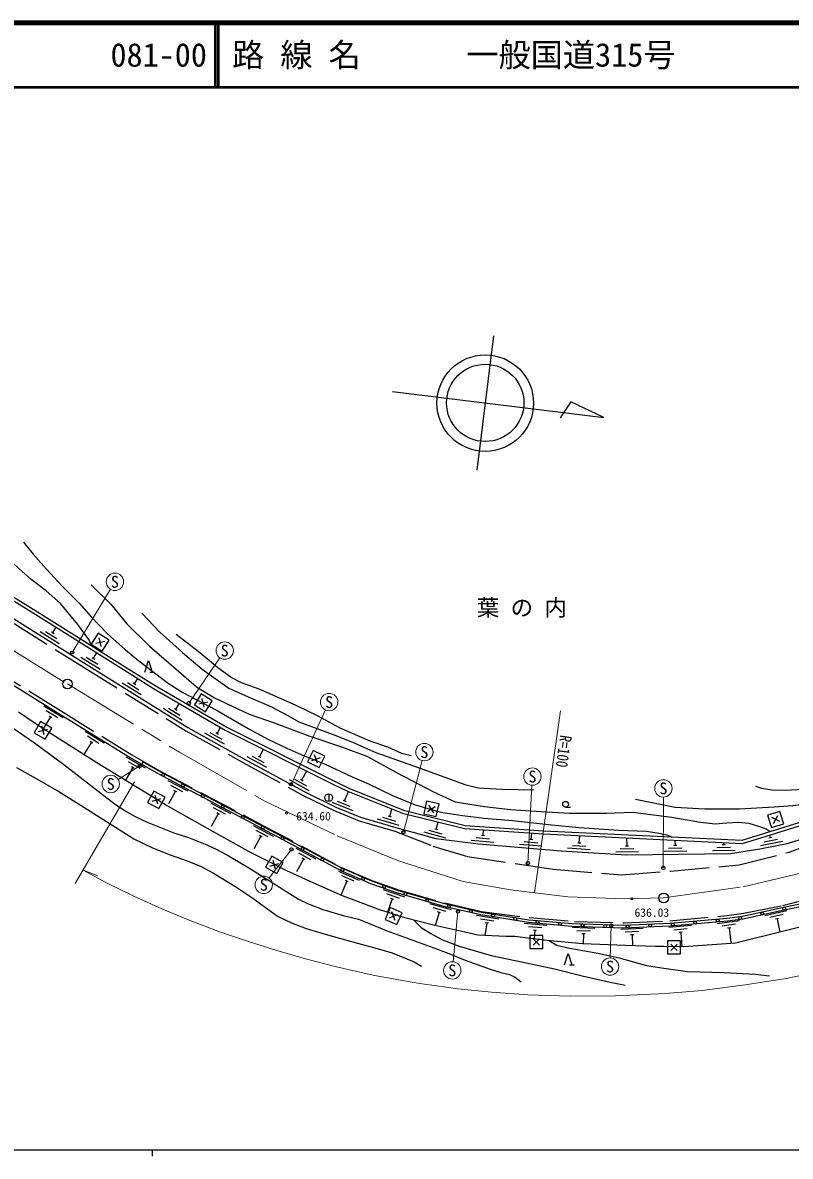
# Model space of a CAD drawing. Units: millimetres, scale not verified. Extents: x 40000 to 680000, y 20000 to 380000.
# Drawn here: x 147890 to 267032, y 204000 to 380000 of the extents above; entities that cross this region are included whole.
import ezdxf
from ezdxf.enums import TextEntityAlignment as Align

# ---------------------------------------------------------------- set-up
doc = ezdxf.new("R2010")
doc.units = ezdxf.units.MM
doc.header["$LTSCALE"] = 1000
doc.linetypes.add('CHAIN', pattern=[18.5, 12, -1.5, 3.5, -1.5])
doc.linetypes.add('DASHED', pattern=[7.5, 6, -1.5])
for name, color, linetype, lineweight in [('M-BGD', 7, 'Continuous', 25), ('M-BMK', 2, 'CHAIN', 13), ('M-BMK-HTXT', 7, 'Continuous', 13), ('M-BMK-SRVR', 3, 'Continuous', 25), ('M-STR-HTXT', 7, 'Continuous', 13), ('M-STR-STRC', 7, 'Continuous', 25), ('M-TTL', 2, 'Continuous', 140), ('M-TTL-BAND', 7, 'Continuous', 25), ('M-TTL-LINE', 7, 'Continuous', 50)]:
    doc.layers.add(name, color=color, linetype=linetype, lineweight=lineweight)
doc.layers.add('M-TTL-TXT', color=7, linetype='Continuous')
doc.styles.add('ＭＳ ゴシック', font='')
doc.styles.get('ＭＳ ゴシック').set_extended_font_data('MS Gothic')

msp = doc.modelspace()

# ---------------------------------------------------------------- linework, layer by layer
at = {"layer": 'M-BGD'}
for p, q in [((150588, 285479), (153552, 283618)), ((151420, 285488), (153198, 284371)), ((152341, 285441), (152756, 285180)), ((152548, 285311), (153076, 286152)), ((159232, 283681), (160615, 283976)), ((160071, 283137), (159776, 284520)), ((158897, 281326), (159420, 282168)), ((156936, 281485), (159909, 279639)), ((157768, 281498), (159552, 280390)), ((158689, 281456), (159105, 281197)), ((165268, 277369), (165771, 278179)), ((167617, 279189), (168369, 279189)), ((163307, 277528), (166280, 275682)), ((164139, 277541), (165923, 276433)), ((165060, 277499), (165476, 277240)), ((175229, 274245), (176605, 274573)), ((176081, 273721), (175753, 275097)), ((154168, 272074), (151191, 273913)), ((153336, 272059), (151550, 273163)), ((169678, 273571), (172651, 271724)), ((170510, 273584), (172294, 272476)), ((171431, 273542), (171848, 273283)), ((171639, 273412), (172207, 274326)), ((152207, 272228), (151067, 270383)), ((152415, 272099), (151998, 272357)), ((150355, 269938), (151722, 270299)), ((151219, 269435), (150858, 270802)), ((160541, 268120), (157567, 269965)), ((176113, 269723), (179171, 268021)), ((176944, 269776), (178779, 268754)), ((177866, 269777), (178294, 269539)), ((178080, 269658), (178608, 270606)), ((158580, 268278), (157402, 266378)), ((159709, 268107), (157925, 269213)), ((158788, 268148), (158372, 268407)), ((166962, 264245), (163931, 265995)), ((182664, 266071), (185736, 264394)), ((183494, 266131), (185337, 265124)), ((184416, 266140), (184846, 265905)), ((184631, 266022), (185272, 267196)), ((192766, 265456), (194104, 265913)), ((193664, 265015), (193207, 266354)), ((164996, 264341), (163865, 262383)), ((166131, 264205), (164312, 265256)), ((165208, 264218), (164784, 264463)), ((173558, 260678), (170465, 262316)), ((189247, 262477), (192319, 260800)), ((190077, 262537), (191920, 261530)), ((190999, 262546), (191429, 262311)), ((191214, 262429), (191975, 263823)), ((171591, 260702), (170538, 258713)), ((172729, 260608), (170873, 261591)), ((171807, 260587), (171374, 260817)), ((197853, 259180), (198438, 260630)), ((167964, 259148), (169320, 259550)), ((168843, 258671), (168441, 260027)), ((180186, 257169), (177093, 258807)), ((195385, 260292), (195385, 259092)), ((195894, 258999), (199140, 257691)), ((196711, 259155), (198659, 258370)), ((197626, 259271), (198081, 259088)), ((178219, 257192), (177166, 255204)), ((179357, 257099), (177501, 258081)), ((178435, 257078), (178002, 257307)), ((204863, 256784), (205204, 257932)), ((210731, 257558), (211922, 258319)), ((211707, 257343), (210946, 258534)), ((232150, 258212), (232900, 258212)), ((186811, 253652), (183722, 255298)), ((202929, 256421), (206283, 255422)), ((203728, 256652), (205741, 256053)), ((204628, 256854), (205098, 256714)), ((212070, 254789), (212372, 255897)), ((265392, 255964), (264138, 256617)), ((264438, 255663), (265091, 256917)), ((184843, 253681), (183785, 251695)), ((185981, 253584), (184128, 254572)), ((185059, 253565), (184627, 253796)), ((210145, 254380), (213523, 253461)), ((210939, 254631), (212965, 254079)), ((211834, 254854), (212307, 254725)), ((218257, 253475), (220350, 253303)), ((219096, 253857), (219584, 253817)), ((219340, 253837), (219409, 254673)), ((226815, 253224), (226892, 254168)), ((234276, 252665), (234345, 253776)), ((263695, 253441), (264176, 253537)), ((263936, 253489), (263856, 253888)), ((193429, 250124), (190341, 251770)), ((217522, 253083), (221011, 252797)), ((224997, 252470), (228485, 252184)), ((225732, 252861), (227825, 252690)), ((226571, 253244), (227059, 253204)), ((232473, 251876), (235967, 251658)), ((233200, 252281), (235296, 252150)), ((234032, 252680), (234521, 252650)), ((240649, 251741), (242749, 251770)), ((241448, 252202), (241938, 252209)), ((241693, 252205), (241676, 253425)), ((248149, 251844), (250249, 251873)), ((248947, 252305), (249437, 252312)), ((249192, 252309), (249182, 253066)), ((255648, 251948), (257748, 251976)), ((256447, 252409), (256937, 252415)), ((256692, 252412), (256688, 252706)), ((262396, 252263), (265828, 252951)), ((262994, 252842), (265053, 253254)), ((187126, 248576), (186753, 249940)), ((191462, 250153), (190403, 248168)), ((192600, 250056), (190747, 251044)), ((191678, 250038), (191246, 250268)), ((239956, 251281), (243455, 251330)), ((247455, 251385), (250955, 251433)), ((254954, 251488), (258454, 251536)), ((186257, 249072), (187621, 249445)), ((200168, 246846), (196955, 248234)), ((198205, 246714), (197276, 244564)), ((199347, 246711), (197419, 247543)), ((198430, 246617), (197980, 246811)), ((207193, 244228), (203895, 245398)), ((206383, 244038), (204404, 244740)), ((205243, 243965), (204506, 241888)), ((205474, 243883), (205012, 244047)), ((214436, 242270), (211068, 243221)), ((204807, 241036), (206123, 241556)), ((205725, 240638), (205205, 241953)), ((213640, 242027), (211619, 242598)), ((212508, 241879), (211930, 239836)), ((212743, 241813), (212272, 241946)), ((221796, 240829), (218341, 241390)), ((266487, 242107), (263067, 241362)), ((265899, 241518), (263847, 241071)), ((221033, 240497), (218960, 240834)), ((219924, 240221), (219607, 238266)), ((220166, 240182), (219682, 240260)), ((229226, 239841), (225738, 240139)), ((228490, 239452), (226397, 239631)), ((236709, 239388), (233211, 239505)), ((244204, 239365), (240707, 239221)), ((251688, 239824), (248202, 239519)), ((259151, 240557), (255681, 240103)), ((258515, 240020), (256433, 239748)), ((257775, 239470), (257290, 239406)), ((257533, 239438), (257824, 237207)), ((265208, 240907), (264730, 240803)), ((264969, 240855), (265420, 238788)), ((228098, 236772), (227098, 237772)), ((227098, 236772), (228098, 237772)), ((227649, 239072), (227161, 239114)), ((227405, 239093), (227290, 237748)), ((235995, 238961), (233896, 239032)), ((235175, 238539), (234685, 238555)), ((234930, 238547), (234878, 236995)), ((243523, 238886), (241425, 238800)), ((242737, 238404), (242248, 238384)), ((242493, 238394), (242562, 236700)), ((251030, 239315), (248938, 239131)), ((250267, 238796), (249779, 238753)), ((250023, 238775), (250220, 236523)), ((249477, 235955), (248477, 236955)), ((248477, 235955), (249477, 236955)), ((232755, 233715), (233508, 233715))]:
    msp.add_line(p, q, dxfattribs=at)
for points in [[(74694, 334706), (89623, 326582), (117508, 308213), (149950, 288116), (164916, 278716), (168200, 276655), (179329, 270187), (196040, 261777), (198325, 260675), (206817, 257289), (216463, 254872), (228720, 254045), (259598, 252567), (279626, 258782), (299109, 268377), (300842, 268443), (302502, 269792), (306214, 272877), (315151, 281491), (318065, 285285), (322268, 291728), (323110, 293098), (330627, 308316)], [(74924, 335150), (89881, 327011), (117777, 308635), (150214, 288540), (165182, 279140), (168459, 277083), (179567, 270627), (196261, 262226), (198527, 261133), (206971, 257766), (216542, 255368), (228749, 254544), (259534, 253071), (279440, 259248), (298984, 268872), (300656, 268937), (302184, 270179), (305880, 273250), (314778, 281825), (317657, 285575), (321845, 291995), (322672, 293340), (330168, 308516)], [(72116, 332764), (89451, 322414), (105624, 312656), (129492, 298097), (140548, 291193), (157743, 280395), (173533, 270588), (182803, 265426), (191684, 260577), (196471, 258227), (200328, 256673), (205792, 255047), (212002, 253357), (218643, 252490), (231488, 251436), (241620, 250804), (257738, 251026), (262318, 251737), (266528, 252581), (277468, 255867), (282714, 257750), (287450, 260347), (292497, 263185), (299479, 268391)], [(158563, 283297), (158138, 284246), (156456, 286560), (153768, 289837), (151543, 291783), (149203, 293539), (147336, 295193), (145496, 296975), (143548, 299116), (141103, 301668), (136404, 306001), (135686, 306668)], [(147993, 299355), (149500, 297460), (151582, 295136), (154017, 292533), (156652, 289877), (158523, 287751), (161017, 285180), (163854, 282622), (165907, 280924), (170303, 277548), (172648, 276084), (178052, 273193), (182877, 270436), (186046, 268711), (188879, 267347), (191234, 266321), (194852, 264891), (199012, 262925), (201545, 261804), (205314, 260015), (208788, 258580), (212808, 257429), (216141, 256928), (219508, 256509), (223924, 256126), (226257, 255887), (229959, 255468), (234252, 255025), (240411, 254616), (244637, 254472), (246387, 254238), (247848, 253918), (248618, 253593)], [(158530, 292750), (161568, 289710), (164063, 286658), (167553, 283226), (172090, 279297), (174852, 276882), (177665, 275164), (183068, 272640), (186907, 271309), (192295, 269285), (197552, 267546), (201413, 266050), (205917, 263591), (211633, 260591), (215016, 259035), (219551, 258334), (223622, 257866), (228373, 257522), (232747, 257265), (238495, 257265), (242600, 257409), (245781, 257007), (248665, 256665), (253068, 255870), (255423, 255622), (257125, 255752), (258978, 255897), (260603, 255738), (262252, 255203), (263264, 254843), (263916, 254430)], [(166372, 288328), (169184, 285395), (172714, 282233), (175727, 279647), (177922, 278075), (179899, 276684), (182876, 275349), (186427, 273834), (189059, 272440), (190758, 271478), (196054, 269507), (199065, 268280), (202704, 266686), (210140, 264076), (216538, 261715), (218580, 261204), (222318, 261018), (227265, 260912)], [(208197, 266162), (206753, 266544), (204567, 267530), (201844, 268468), (197171, 270461), (193744, 272321), (190248, 274054), (184572, 276506), (181877, 277529), (180271, 278361), (178157, 279813), (176901, 280912), (175138, 282389), (171700, 285036)], [(166830, 279189), (167412, 280971), (167994, 279189)], [(142191, 279766), (153522, 272767), (164593, 265902), (168620, 263576), (184266, 255292), (197173, 248412), (201894, 246373), (206054, 244898), (213264, 242861), (218987, 241538), (226409, 240332), (233136, 239758), (241138, 239489), (248400, 239787), (257267, 240563), (259679, 240878), (266091, 242277), (269636, 243017)], [(273736, 240859), (258526, 237071), (250524, 236514), (247416, 236600), (246129, 236600), (241461, 236731), (234752, 237000), (229246, 237501), (224287, 238127), (222883, 238127), (218509, 238313), (216533, 238811), (211876, 239848), (207218, 241013), (203005, 242373), (199346, 243757), (197531, 244452), (193549, 246204), (188886, 248325), (185746, 249952), (183328, 251100), (177409, 254434), (170067, 258575), (159423, 265111), (152464, 269473), (149650, 271305), (147237, 272948)], [(144917, 271485), (149699, 268202), (154275, 264810), (158412, 261633), (161604, 259144), (162599, 258418), (163893, 257596), (165239, 256790), (167224, 255871), (171355, 254229), (173639, 253490), (176457, 252367), (177896, 251709), (179941, 250620), (183262, 248632), (187766, 245809), (190706, 243932), (192097, 243241), (194498, 242301), (197634, 241412), (200032, 240828), (201547, 240218), (204316, 239079), (207711, 237816), (211686, 236374), (214011, 235475), (216589, 234476), (220459, 233049), (222115, 232549), (223434, 232218), (224303, 231818), (225272, 231082)], [(261634, 261480), (262554, 261146), (264202, 260887), (266329, 260826), (268961, 261013), (272255, 261355), (275335, 261807), (278440, 262314), (281030, 262839), (282978, 263316), (285741, 264142), (289016, 265365), (293404, 267076), (296197, 268406), (298085, 269323), (298708, 269675), (301468, 271561), (302713, 272390), (303262, 272647), (303738, 272724), (304259, 272759), (305019, 272534)], [(146926, 264369), (150006, 262652), (153513, 260656), (157372, 258233), (162888, 254754), (165167, 253300), (168021, 251888), (170766, 250798), (173434, 249881), (175580, 249019), (177519, 247945), (180802, 245968), (183477, 244160), (187459, 241304), (189604, 240260), (191911, 239380), (195217, 238379), (199832, 237074), (202931, 236276), (205254, 235607), (208640, 234181), (209769, 233523)], [(166734, 265127), (168813, 263926), (184453, 255645), (197347, 248773), (202040, 246746), (206176, 245279), (213363, 243248), (219064, 241931), (226458, 240730), (233159, 240157), (241137, 239889), (248375, 240186), (257224, 240961), (259610, 241273), (266007, 242668), (269532, 243404)], [(242995, 259458), (249176, 258205), (253749, 257962), (259163, 257962), (264536, 258252), (267448, 258447), (272363, 259072), (276414, 259837), (278884, 260343), (280514, 260609), (281406, 260674), (282423, 260717)], [(208615, 240663), (209739, 239514), (211239, 238588), (213064, 237611), (215660, 236652), (220619, 235183), (225561, 234124), (230425, 233092), (234746, 232000), (239068, 231056), (241383, 230563)], [(229661, 237463), (230795, 236793), (232510, 236358), (237158, 235526), (240461, 234837), (244699, 233648), (247384, 233197), (251091, 232708), (256779, 232542), (261552, 232280), (263806, 232021)], [(231968, 233715), (232550, 235497), (233133, 233715)]]:
    msp.add_lwpolyline(points, dxfattribs=at)
at = {"layer": 'M-BGD', "linetype": 'DASHED'}
for points in [[(71655, 332340), (89143, 321900), (105313, 312143), (129177, 297587), (140230, 290685), (157425, 279886), (173228, 270071), (182513, 264900), (191408, 260044), (196227, 257679), (200129, 256106), (205627, 254470), (211548, 252164), (216906, 250542), (230235, 248594), (240833, 247693), (248466, 248282), (259079, 249242), (266851, 251229), (277656, 255297), (282961, 257201), (287741, 259822), (292825, 262681), (300538, 268432)], [(142454, 280191), (153785, 273192), (164850, 266331), (168862, 264014), (184500, 255733), (197390, 248863), (202077, 246839), (206206, 245374), (213388, 243345), (219083, 242029), (226556, 241058), (233545, 240451), (241222, 240250), (248330, 240546), (257202, 241376), (259742, 241755), (265888, 242941), (269425, 243887)]]:
    msp.add_lwpolyline(points, dxfattribs=at)
at = {"layer": 'M-BGD'}
for points in [[(158540, 283533), (160219, 282446), (161306, 284124), (159628, 285212)], [(174541, 274081), (176245, 273033), (177293, 274737), (175589, 275785)], [(149671, 269757), (151400, 268751), (152406, 270480), (150677, 271486)], [(192097, 265228), (193892, 264346), (194774, 266141), (192978, 267023)], [(167286, 258947), (169045, 257993), (169998, 259751), (168240, 260705)], [(210135, 257177), (212088, 256747), (212518, 258700), (210565, 259130)], [(264111, 255036), (266019, 255637), (265418, 257545), (263511, 256944)], [(185575, 248886), (187312, 247894), (188303, 249631), (186567, 250623)], [(204150, 240776), (205984, 239980), (206780, 241815), (204946, 242611)], [(226598, 236272), (228598, 236272), (228598, 238272), (226598, 238272)], [(247977, 235455), (249977, 235455), (249977, 237455), (247977, 237455)]]:
    msp.add_lwpolyline(points, close=True, dxfattribs=at)
for centre, radius in [((169672, 263217), 225), ((172765, 261579), 225), ((175858, 259942), 225), ((195385, 259692), 600), ((232150, 258662), 450), ((178951, 258304), 225), ((188837, 257267), 150), ((182044, 256666), 225), ((185136, 255026), 225), ((188225, 253380), 225), ((191314, 251734), 225), ((194402, 250087), 225), ((197501, 248461), 225), ((200714, 247074), 225), ((203979, 245819), 225), ((207303, 244727), 225), ((210671, 243775), 225), ((214048, 242859), 225), ((242456, 243992), 150), ((217458, 242071), 225), ((220893, 241406), 225), ((259234, 240997), 225), ((262660, 241708), 225), ((266079, 242453), 225), ((224347, 240845), 225), ((227815, 240388), 225), ((231302, 240090), 225), ((234795, 239877), 225), ((238293, 239760), 225), ((241790, 239691), 225), ((245287, 239835), 225), ((248783, 239996), 225), ((252270, 240301), 225), ((255757, 240606), 225)]:
    msp.add_circle(centre, radius, dxfattribs=at)
msp.add_arc((166621, 264932), 225, 59.99336, 239.99336, dxfattribs=at)
at = {"layer": 'M-BMK'}
msp.add_lwpolyline([(69644, 328948), (81010, 322550), (154840, 277339), (172209, 266737), (185453, 259160), (196716, 253748), (206208, 249898), (216232, 246683), (223592, 245369), (232489, 244292), (241282, 243963), (247374, 244115), (259694, 245843), (269069, 248058), (281138, 252367), (289871, 256602), (298467, 261795), (304020, 265999), (310586, 271781), (316875, 278157), (321653, 284071), (325090, 288985), (328765, 294677), (334408, 306662)], dxfattribs=at)
at = {"layer": 'M-BMK-SRVR'}
for p, q in [((220968, 331394), (218393, 310552)), ((205290, 322751), (238070, 318701)), ((232960, 321152), (231296, 318655)), ((238070, 318701), (232960, 321152))]:
    msp.add_line(p, q, dxfattribs=at)
for centre, radius in [((219675, 320931), 7500), ((219681, 320973), 6000), ((154840, 277339), 750), ((247374, 244115), 750)]:
    msp.add_circle(centre, radius, dxfattribs=at)
at = {"layer": 'M-STR-HTXT'}
for p, q in [((155570, 282199), (161504, 292036)), ((173709, 274398), (178484, 281403)), ((189538, 261749), (194892, 273295)), ((227330, 244916), (231356, 273167)), ((166065, 264607), (162699, 262514)), ((206985, 254324), (209894, 265446)), ((156034, 246331), (165235, 262133)), ((226303, 249523), (226938, 261611)), ((247308, 248777), (247328, 259775)), ((189602, 251647), (186140, 247216)), ((157263, 248441), (159557, 247565)), ((215449, 241992), (214694, 234206)), ((239249, 239822), (239095, 234808))]:
    msp.add_line(p, q, dxfattribs=at)
msp.add_lwpolyline([(157263, 248441), (160783, 246498), (165155, 244373), (169481, 242444), (173485, 240789), (178606, 238813), (182917, 237340), (187359, 235958), (191808, 234642), (196603, 233425), (202514, 232092), (206850, 231280), (209528, 230844), (215453, 229995), (220656, 229472), (226313, 229092), (232838, 228870), (239916, 228896), (247656, 229283), (253365, 229752), (260038, 230603), (266375, 231593), (273112, 232991)], dxfattribs=at)
for centre in [(162201, 293192), (179245, 282519), (195459, 274520), (210235, 266752), (227008, 262959), (161552, 261802), (247331, 261125), (185309, 246152), (214563, 232863), (239054, 233459)]:
    msp.add_circle(centre, 1350, dxfattribs=at)
at = {"layer": 'M-STR-STRC'}
for centre in [(155570, 282199), (173709, 274398), (166065, 264607), (189538, 261749), (206985, 254324), (189602, 251647), (226303, 249523), (247308, 248777), (215449, 241992), (239249, 239822)]:
    msp.add_circle(centre, 250, dxfattribs=at)
at = {"layer": 'M-TTL'}
msp.add_line((680000, 380000), (40000, 380000), dxfattribs=at)
at = {"layer": 'M-TTL-BAND'}
for p, q in [((40000, 205000), (579000, 205000)), ((168000, 205000), (168000, 204000))]:
    msp.add_line(p, q, dxfattribs=at)
at = {"layer": 'M-TTL-LINE'}
for p, q in [((177750, 380000), (177750, 370000)), ((178250, 380000), (178250, 370000)), ((40000, 370000), (680000, 370000))]:
    msp.add_line(p, q, dxfattribs=at)

# ---------------------------------------------------------------- texts
at = {"layer": 'M-BGD', "style": 'ＭＳ ゴシック'}
for s, p in [('634.60', (193032, 255752)), ('636.03', (245540, 240788))]:
    msp.add_text(s, height=1320, dxfattribs=at).set_placement(p, align=Align.BOTTOM_CENTER)
at = {"layer": 'M-BMK-HTXT', "style": 'ＭＳ ゴシック'}
msp.add_text('葉 の 内', height=2566, dxfattribs=at).set_placement((225369, 289186), align=Align.MIDDLE_CENTER)
at = {"layer": 'M-STR-HTXT', "style": 'ＭＳ ゴシック'}
for p in [(162201, 293192), (179245, 282519), (195459, 274520), (210235, 266752), (161552, 261802), (227008, 262959), (247331, 261125), (185309, 246152), (239054, 233459), (214563, 232863)]:
    msp.add_text('S', height=1833, dxfattribs=at).set_placement(p, align=Align.MIDDLE_CENTER)
at = {"layer": 'M-STR-HTXT', "style": 'ＭＳ ゴシック', "width": 0.8}
msp.add_text('R=100', height=1833, rotation=261.89, dxfattribs=at).set_placement((230425, 267078), align=Align.BOTTOM_CENTER)
at = {"layer": 'M-TTL-TXT', "style": 'ＭＳ ゴシック'}
for s, p in [('081-00', (161521, 375000)), ('路 線 名', (180380, 375000)), ('一般国道315号', (216734, 375000))]:
    msp.add_text(s, height=3666, dxfattribs=at).set_placement(p, align=Align.MIDDLE_LEFT)

doc.saveas('drawing.dxf')
